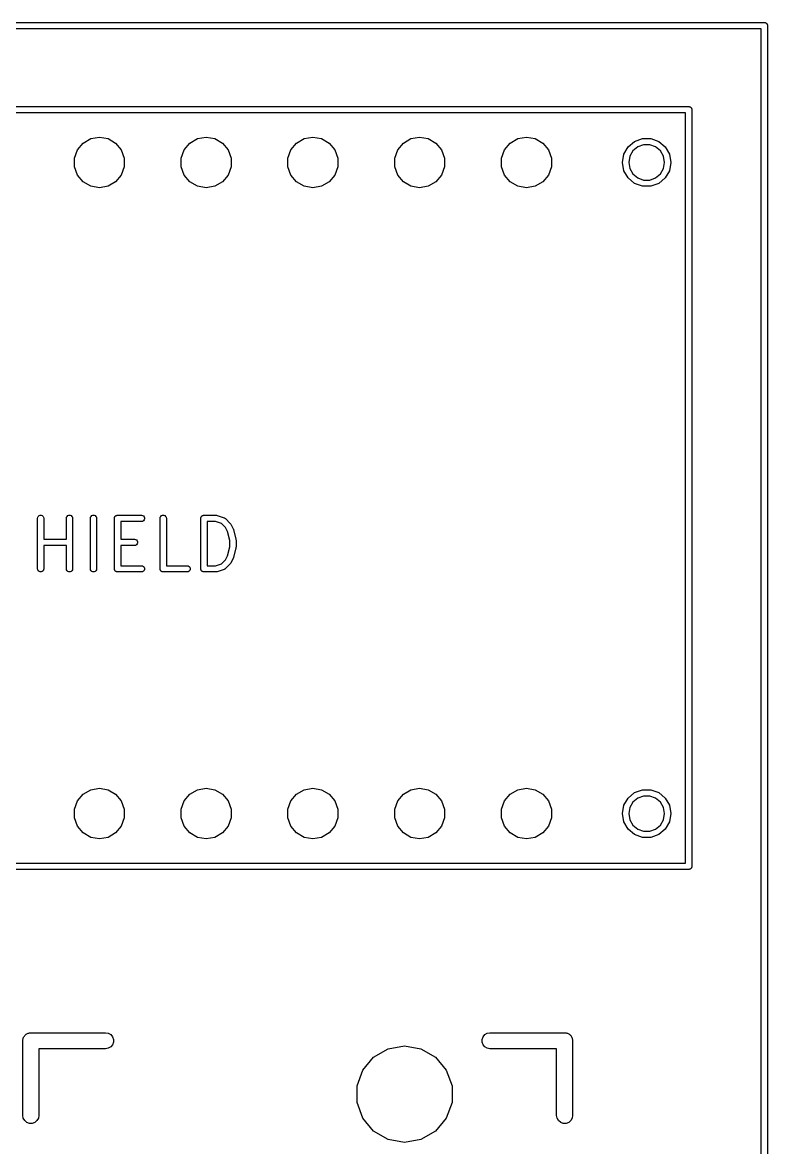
# Model space of a CAD drawing. Header units: millimetres. Extents: x 37 to 156, y -137 to -19.
# Drawn here: x 138.45 to 156.18, y -46.19 to -19.43 of the extents above; entities that cross this region are included whole.
import ezdxf

# ---------------------------------------------------------------- set-up
doc = ezdxf.new("R2010")
doc.units = ezdxf.units.MM
doc.layers.add('BLACK', color=7, linetype='Continuous')

# ---------------------------------------------------------------- blocks, each defined once
blk = doc.blocks.new('hhskb2-F.SilkS')
at = {"layer": 'BLACK'}
for p, q in [((106.3, -21.425), (154.3, -21.425)), ((154.225, -21.575), (106.375, -21.575)), ((154.225, -39.425), (154.225, -21.575)), ((154.3, -21.425), (154.306, -21.4261)), ((154.306, -21.4261), (154.313, -21.4261)), ((154.313, -21.4261), (154.319, -21.4284)), ((154.319, -21.4284), (154.326, -21.4295)), ((154.326, -21.4295), (154.331, -21.4328)), ((154.331, -21.4328), (154.338, -21.435)), ((154.338, -21.435), (154.343, -21.4393)), ((154.343, -21.4393), (154.348, -21.4425)), ((154.348, -21.4425), (154.352, -21.4476)), ((154.352, -21.4476), (154.357, -21.4518)), ((154.357, -21.4518), (154.361, -21.4575)), ((154.361, -21.4575), (154.365, -21.4625)), ((154.365, -21.4625), (154.367, -21.4687)), ((154.367, -21.4687), (154.37, -21.4743)), ((154.37, -21.4743), (154.372, -21.4808)), ((154.372, -21.4808), (154.374, -21.487)), ((154.374, -21.487), (154.374, -21.4935)), ((154.374, -21.4935), (154.375, -21.5)), ((154.375, -21.5), (154.375, -39.5)), ((139.893, -22.2926), (140.074, -22.188)), ((140.074, -22.188), (140.28, -22.1517)), ((140.28, -22.1517), (140.486, -22.188)), ((140.486, -22.188), (140.667, -22.2926)), ((142.433, -22.2926), (142.614, -22.188)), ((142.614, -22.188), (142.82, -22.1517)), ((142.82, -22.1517), (143.026, -22.188)), ((143.026, -22.188), (143.207, -22.2926)), ((144.973, -22.2926), (145.154, -22.188)), ((145.154, -22.188), (145.36, -22.1517)), ((145.36, -22.1517), (145.566, -22.188)), ((145.566, -22.188), (145.747, -22.2926)), ((147.513, -22.2926), (147.694, -22.188)), ((147.694, -22.188), (147.9, -22.1517)), ((147.9, -22.1517), (148.106, -22.188)), ((148.106, -22.188), (148.287, -22.2926)), ((150.053, -22.2926), (150.234, -22.188)), ((150.234, -22.188), (150.44, -22.1517)), ((150.44, -22.1517), (150.646, -22.188)), ((150.646, -22.188), (150.827, -22.2926)), ((153.012, -22.256), (153.2, -22.1877)), ((153.2, -22.1877), (153.4, -22.1877)), ((153.4, -22.1877), (153.588, -22.256)), ((139.687, -22.6494), (139.758, -22.4529)), ((139.758, -22.4529), (139.893, -22.2926)), ((140.667, -22.2926), (140.802, -22.4529)), ((140.802, -22.4529), (140.873, -22.6494)), ((142.227, -22.6494), (142.298, -22.4529)), ((142.298, -22.4529), (142.433, -22.2926)), ((143.207, -22.2926), (143.342, -22.4529)), ((143.342, -22.4529), (143.413, -22.6494)), ((144.767, -22.6494), (144.838, -22.4529)), ((144.838, -22.4529), (144.973, -22.2926)), ((145.747, -22.2926), (145.882, -22.4529)), ((145.882, -22.4529), (145.953, -22.6494)), ((147.307, -22.6494), (147.378, -22.4529)), ((147.378, -22.4529), (147.513, -22.2926)), ((148.287, -22.2926), (148.422, -22.4529)), ((148.422, -22.4529), (148.493, -22.6494)), ((149.847, -22.6494), (149.918, -22.4529)), ((149.918, -22.4529), (150.053, -22.2926)), ((150.827, -22.2926), (150.962, -22.4529)), ((150.962, -22.4529), (151.033, -22.6494)), ((152.76, -22.5573), (152.86, -22.3844)), ((152.86, -22.3844), (153.012, -22.256)), ((152.974, -22.4808), (152.901, -22.6086)), ((153.088, -22.3859), (152.974, -22.4808)), ((153.226, -22.3355), (153.088, -22.3859)), ((153.374, -22.3355), (153.226, -22.3355)), ((153.512, -22.3859), (153.374, -22.3355)), ((153.626, -22.4808), (153.512, -22.3859)), ((153.588, -22.256), (153.74, -22.3844)), ((153.699, -22.6086), (153.626, -22.4808)), ((153.74, -22.3844), (153.84, -22.5573)), ((139.687, -22.8586), (139.687, -22.6494)), ((140.873, -22.6494), (140.873, -22.8586)), ((142.227, -22.8586), (142.227, -22.6494)), ((143.413, -22.6494), (143.413, -22.8586)), ((144.767, -22.8586), (144.767, -22.6494)), ((145.953, -22.6494), (145.953, -22.8586)), ((147.307, -22.8586), (147.307, -22.6494)), ((148.493, -22.6494), (148.493, -22.8586)), ((149.847, -22.8586), (149.847, -22.6494)), ((151.033, -22.6494), (151.033, -22.8586)), ((152.725, -22.754), (152.76, -22.5573)), ((152.901, -22.6086), (152.875, -22.754)), ((153.725, -22.754), (153.699, -22.6086)), ((153.84, -22.5573), (153.875, -22.754)), ((139.758, -23.0551), (139.687, -22.8586)), ((140.873, -22.8586), (140.802, -23.0551)), ((142.298, -23.0551), (142.227, -22.8586)), ((143.413, -22.8586), (143.342, -23.0551)), ((144.838, -23.0551), (144.767, -22.8586)), ((145.953, -22.8586), (145.882, -23.0551)), ((147.378, -23.0551), (147.307, -22.8586)), ((148.493, -22.8586), (148.422, -23.0551)), ((149.918, -23.0551), (149.847, -22.8586)), ((151.033, -22.8586), (150.962, -23.0551)), ((152.76, -22.9507), (152.725, -22.754)), ((152.86, -23.1236), (152.76, -22.9507)), ((152.875, -22.754), (152.901, -22.8994)), ((152.901, -22.8994), (152.974, -23.0272)), ((153.626, -23.0272), (153.699, -22.8994)), ((153.699, -22.8994), (153.725, -22.754)), ((153.84, -22.9507), (153.74, -23.1236)), ((153.875, -22.754), (153.84, -22.9507)), ((139.893, -23.2154), (139.758, -23.0551)), ((140.074, -23.32), (139.893, -23.2154)), ((140.667, -23.2154), (140.486, -23.32)), ((140.802, -23.0551), (140.667, -23.2154)), ((142.433, -23.2154), (142.298, -23.0551)), ((142.614, -23.32), (142.433, -23.2154)), ((143.207, -23.2154), (143.026, -23.32)), ((143.342, -23.0551), (143.207, -23.2154)), ((144.973, -23.2154), (144.838, -23.0551)), ((145.154, -23.32), (144.973, -23.2154)), ((145.747, -23.2154), (145.566, -23.32)), ((145.882, -23.0551), (145.747, -23.2154)), ((147.513, -23.2154), (147.378, -23.0551)), ((147.694, -23.32), (147.513, -23.2154)), ((148.287, -23.2154), (148.106, -23.32)), ((148.422, -23.0551), (148.287, -23.2154)), ((150.053, -23.2154), (149.918, -23.0551)), ((150.234, -23.32), (150.053, -23.2154)), ((150.827, -23.2154), (150.646, -23.32)), ((150.962, -23.0551), (150.827, -23.2154)), ((153.012, -23.252), (152.86, -23.1236)), ((152.974, -23.0272), (153.088, -23.1221)), ((153.2, -23.3203), (153.012, -23.252)), ((153.088, -23.1221), (153.226, -23.1725)), ((153.226, -23.1725), (153.374, -23.1725)), ((153.374, -23.1725), (153.512, -23.1221)), ((153.588, -23.252), (153.4, -23.3203)), ((153.512, -23.1221), (153.626, -23.0272)), ((153.74, -23.1236), (153.588, -23.252)), ((140.28, -23.3563), (140.074, -23.32)), ((140.486, -23.32), (140.28, -23.3563)), ((142.82, -23.3563), (142.614, -23.32)), ((143.026, -23.32), (142.82, -23.3563)), ((145.36, -23.3563), (145.154, -23.32)), ((145.566, -23.32), (145.36, -23.3563)), ((147.9, -23.3563), (147.694, -23.32)), ((148.106, -23.32), (147.9, -23.3563)), ((150.44, -23.3563), (150.234, -23.32)), ((150.646, -23.32), (150.44, -23.3563)), ((153.4, -23.3203), (153.2, -23.3203)), ((138.809, -31.2229), (138.814, -31.1972)), ((138.809, -32.4229), (138.809, -31.2229)), ((138.814, -31.1972), (138.827, -31.1746)), ((138.827, -31.1746), (138.847, -31.1579)), ((138.847, -31.1579), (138.871, -31.149)), ((138.871, -31.149), (138.897, -31.149)), ((138.897, -31.149), (138.922, -31.1579)), ((138.922, -31.1579), (138.942, -31.1746)), ((138.942, -31.1746), (138.955, -31.1972)), ((138.955, -31.1972), (138.959, -31.2229)), ((138.959, -31.2229), (138.959, -31.7193)), ((139.495, -31.2229), (139.5, -31.1972)), ((139.495, -31.7193), (139.495, -31.2229)), ((139.5, -31.1972), (139.513, -31.1746)), ((139.513, -31.1746), (139.533, -31.1579)), ((139.533, -31.1579), (139.557, -31.149)), ((139.557, -31.149), (139.583, -31.149)), ((139.583, -31.149), (139.608, -31.1579)), ((139.608, -31.1579), (139.627, -31.1746)), ((139.627, -31.1746), (139.64, -31.1972)), ((139.64, -31.1972), (139.645, -31.2229)), ((139.645, -31.2229), (139.645, -32.4229)), ((140.066, -31.2229), (140.071, -31.1972)), ((140.066, -32.4229), (140.066, -31.2229)), ((140.071, -31.1972), (140.084, -31.1746)), ((140.084, -31.1746), (140.104, -31.1579)), ((140.104, -31.1579), (140.128, -31.149)), ((140.128, -31.149), (140.154, -31.149)), ((140.154, -31.149), (140.179, -31.1579)), ((140.179, -31.1579), (140.199, -31.1746)), ((140.199, -31.1746), (140.212, -31.1972)), ((140.212, -31.1972), (140.216, -31.2229)), ((140.216, -31.2229), (140.216, -32.4229)), ((140.638, -31.2229), (140.639, -31.2164)), ((140.638, -32.4229), (140.638, -31.2229)), ((140.639, -31.2098), (140.641, -31.2037)), ((140.639, -31.2164), (140.639, -31.2098)), ((140.641, -31.2037), (140.642, -31.1972)), ((140.642, -31.1972), (140.646, -31.1915)), ((140.646, -31.1915), (140.648, -31.1854)), ((140.648, -31.1854), (140.652, -31.1803)), ((140.652, -31.1803), (140.655, -31.1746)), ((140.655, -31.1746), (140.66, -31.1704)), ((140.66, -31.1704), (140.665, -31.1654)), ((140.665, -31.1654), (140.67, -31.1621)), ((140.67, -31.1621), (140.675, -31.1579)), ((140.675, -31.1579), (140.682, -31.1557)), ((140.682, -31.1557), (140.687, -31.1524)), ((140.687, -31.1524), (140.694, -31.1512)), ((140.694, -31.1512), (140.7, -31.149)), ((140.7, -31.149), (140.706, -31.149)), ((140.706, -31.149), (140.713, -31.1479)), ((140.713, -31.1479), (141.284, -31.1479)), ((141.284, -31.2979), (140.788, -31.2979)), ((140.788, -31.2979), (140.788, -31.7193)), ((141.284, -31.1479), (141.31, -31.1524)), ((141.31, -31.2933), (141.284, -31.2979)), ((141.31, -31.1524), (141.332, -31.1654)), ((141.332, -31.2803), (141.31, -31.2933)), ((141.332, -31.1654), (141.349, -31.1854)), ((141.349, -31.2604), (141.332, -31.2803)), ((141.349, -31.1854), (141.358, -31.2098)), ((141.358, -31.2359), (141.349, -31.2604)), ((141.358, -31.2098), (141.358, -31.2359)), ((141.724, -31.2229), (141.728, -31.1972)), ((141.724, -32.4229), (141.724, -31.2229)), ((141.728, -31.1972), (141.741, -31.1746)), ((141.741, -31.1746), (141.761, -31.1579)), ((141.761, -31.1579), (141.786, -31.149)), ((141.786, -31.149), (141.812, -31.149)), ((141.812, -31.149), (141.836, -31.1579)), ((141.836, -31.1579), (141.856, -31.1746)), ((141.856, -31.1746), (141.869, -31.1972)), ((141.869, -31.1972), (141.874, -31.2229)), ((141.874, -31.2229), (141.874, -32.3479)), ((142.695, -31.2229), (142.696, -31.2164)), ((142.695, -32.4229), (142.695, -31.2229)), ((142.696, -31.2098), (142.698, -31.2037)), ((142.696, -31.2164), (142.696, -31.2098)), ((142.698, -31.2037), (142.7, -31.1972)), ((142.7, -31.1972), (142.703, -31.1915)), ((142.703, -31.1915), (142.705, -31.1854)), ((142.705, -31.1854), (142.709, -31.1803)), ((142.709, -31.1803), (142.713, -31.1746)), ((142.713, -31.1746), (142.718, -31.1704)), ((142.718, -31.1704), (142.722, -31.1654)), ((142.722, -31.1654), (142.727, -31.1621)), ((142.727, -31.1621), (142.733, -31.1579)), ((142.733, -31.1579), (142.739, -31.1557)), ((142.739, -31.1557), (142.744, -31.1524)), ((142.744, -31.1524), (142.751, -31.1512)), ((142.751, -31.1512), (142.757, -31.149)), ((142.757, -31.149), (142.764, -31.149)), ((142.764, -31.149), (142.77, -31.1479)), ((142.77, -31.1479), (143.056, -31.1479)), ((142.845, -31.2979), (142.845, -32.3479)), ((143.044, -31.2979), (142.845, -31.2979)), ((143.187, -31.3456), (143.044, -31.2979)), ((143.056, -31.1479), (143.068, -31.1499)), ((143.068, -31.1499), (143.079, -31.1517)), ((143.079, -31.1517), (143.251, -31.2088)), ((143.251, -31.2088), (143.255, -31.2109)), ((143.255, -31.2109), (143.259, -31.212)), ((143.259, -31.212), (143.266, -31.2171)), ((143.266, -31.2171), (143.274, -31.2213)), ((143.274, -31.2213), (143.277, -31.2245)), ((143.277, -31.2245), (143.28, -31.227)), ((143.28, -31.227), (143.394, -31.3413)), ((143.28, -31.4387), (143.187, -31.3456)), ((143.328, -31.5347), (143.28, -31.4387)), ((143.381, -31.7464), (143.328, -31.5347)), ((143.394, -31.3413), (143.401, -31.3511)), ((143.401, -31.3511), (143.409, -31.3607)), ((143.409, -31.3607), (143.466, -31.475)), ((143.466, -31.475), (143.468, -31.4829)), ((143.468, -31.4829), (143.471, -31.4904)), ((143.471, -31.4904), (143.528, -31.719)), ((138.959, -31.7193), (139.495, -31.7193)), ((140.788, -31.7193), (141.113, -31.7193)), ((141.113, -31.7193), (141.139, -31.7238)), ((141.139, -31.7238), (141.161, -31.7368)), ((141.161, -31.7368), (141.178, -31.7568)), ((141.178, -31.8318), (141.161, -31.8517)), ((141.178, -31.7568), (141.187, -31.7813)), ((141.187, -31.8073), (141.178, -31.8318)), ((141.187, -31.7813), (141.187, -31.8073)), ((143.381, -31.8993), (143.381, -31.7464)), ((143.528, -31.719), (143.529, -31.7281)), ((143.529, -31.7281), (143.531, -31.7371)), ((143.531, -31.7371), (143.531, -31.9086)), ((139.495, -31.8693), (138.959, -31.8693)), ((138.959, -31.8693), (138.959, -32.4229)), ((139.495, -32.4229), (139.495, -31.8693)), ((141.113, -31.8693), (140.788, -31.8693)), ((140.788, -31.8693), (140.788, -32.3479)), ((141.139, -31.8648), (141.113, -31.8693)), ((141.161, -31.8517), (141.139, -31.8648)), ((143.28, -32.207), (143.328, -32.111)), ((143.328, -32.111), (143.381, -31.8993)), ((143.528, -31.9268), (143.471, -32.1553)), ((143.529, -31.9176), (143.528, -31.9268)), ((143.531, -31.9086), (143.529, -31.9176)), ((140.788, -32.3479), (141.284, -32.3479)), ((141.284, -32.3479), (141.31, -32.3524)), ((141.31, -32.3524), (141.332, -32.3654)), ((141.332, -32.3654), (141.349, -32.3854)), ((141.349, -32.3854), (141.358, -32.4098)), ((141.874, -32.3479), (142.37, -32.3479)), ((142.37, -32.3479), (142.396, -32.3524)), ((142.396, -32.3524), (142.418, -32.3654)), ((142.418, -32.3654), (142.435, -32.3854)), ((142.435, -32.3854), (142.444, -32.4098)), ((142.845, -32.3479), (143.044, -32.3479)), ((143.044, -32.3479), (143.187, -32.3002)), ((143.187, -32.3002), (143.28, -32.207)), ((143.394, -32.3045), (143.28, -32.4187)), ((143.401, -32.2946), (143.394, -32.3045)), ((143.409, -32.285), (143.401, -32.2946)), ((143.466, -32.1707), (143.409, -32.285)), ((143.468, -32.1628), (143.466, -32.1707)), ((143.471, -32.1553), (143.468, -32.1628)), ((138.814, -32.4485), (138.809, -32.4229)), ((138.827, -32.4711), (138.814, -32.4485)), ((138.847, -32.4878), (138.827, -32.4711)), ((138.871, -32.4967), (138.847, -32.4878)), ((138.897, -32.4967), (138.871, -32.4967)), ((138.922, -32.4878), (138.897, -32.4967)), ((138.942, -32.4711), (138.922, -32.4878)), ((138.955, -32.4485), (138.942, -32.4711)), ((138.959, -32.4229), (138.955, -32.4485)), ((139.5, -32.4485), (139.495, -32.4229)), ((139.513, -32.4711), (139.5, -32.4485)), ((139.533, -32.4878), (139.513, -32.4711)), ((139.557, -32.4967), (139.533, -32.4878)), ((139.583, -32.4967), (139.557, -32.4967)), ((139.608, -32.4878), (139.583, -32.4967)), ((139.627, -32.4711), (139.608, -32.4878)), ((139.64, -32.4485), (139.627, -32.4711)), ((139.645, -32.4229), (139.64, -32.4485)), ((140.071, -32.4485), (140.066, -32.4229)), ((140.084, -32.4711), (140.071, -32.4485)), ((140.104, -32.4878), (140.084, -32.4711)), ((140.128, -32.4967), (140.104, -32.4878)), ((140.154, -32.4967), (140.128, -32.4967)), ((140.179, -32.4878), (140.154, -32.4967)), ((140.199, -32.4711), (140.179, -32.4878)), ((140.212, -32.4485), (140.199, -32.4711)), ((140.216, -32.4229), (140.212, -32.4485)), ((140.639, -32.4293), (140.638, -32.4229)), ((140.639, -32.4359), (140.639, -32.4293)), ((140.641, -32.442), (140.639, -32.4359)), ((140.642, -32.4485), (140.641, -32.442)), ((140.646, -32.4542), (140.642, -32.4485)), ((140.648, -32.4604), (140.646, -32.4542)), ((140.652, -32.4654), (140.648, -32.4604)), ((140.655, -32.4711), (140.652, -32.4654)), ((140.66, -32.4753), (140.655, -32.4711)), ((140.665, -32.4803), (140.66, -32.4753)), ((140.67, -32.4836), (140.665, -32.4803)), ((140.675, -32.4878), (140.67, -32.4836)), ((140.682, -32.4901), (140.675, -32.4878)), ((140.687, -32.4933), (140.682, -32.4901)), ((140.694, -32.4945), (140.687, -32.4933)), ((140.7, -32.4967), (140.694, -32.4945)), ((140.706, -32.4967), (140.7, -32.4967)), ((140.713, -32.4979), (140.706, -32.4967)), ((141.284, -32.4979), (140.713, -32.4979)), ((141.31, -32.4933), (141.284, -32.4979)), ((141.332, -32.4803), (141.31, -32.4933)), ((141.349, -32.4604), (141.332, -32.4803)), ((141.358, -32.4359), (141.349, -32.4604)), ((141.358, -32.4098), (141.358, -32.4359)), ((141.725, -32.4293), (141.724, -32.4229)), ((141.725, -32.4359), (141.725, -32.4293)), ((141.727, -32.442), (141.725, -32.4359)), ((141.728, -32.4485), (141.727, -32.442)), ((141.731, -32.4542), (141.728, -32.4485)), ((141.734, -32.4604), (141.731, -32.4542)), ((141.738, -32.4654), (141.734, -32.4604)), ((141.741, -32.4711), (141.738, -32.4654)), ((141.746, -32.4753), (141.741, -32.4711)), ((141.75, -32.4803), (141.746, -32.4753)), ((141.756, -32.4836), (141.75, -32.4803)), ((141.761, -32.4878), (141.756, -32.4836)), ((141.767, -32.4901), (141.761, -32.4878)), ((141.773, -32.4933), (141.767, -32.4901)), ((141.779, -32.4945), (141.773, -32.4933)), ((141.786, -32.4967), (141.779, -32.4945)), ((141.792, -32.4967), (141.786, -32.4967)), ((141.799, -32.4979), (141.792, -32.4967)), ((142.37, -32.4979), (141.799, -32.4979)), ((142.396, -32.4933), (142.37, -32.4979)), ((142.418, -32.4803), (142.396, -32.4933)), ((142.435, -32.4604), (142.418, -32.4803)), ((142.444, -32.4359), (142.435, -32.4604)), ((142.444, -32.4098), (142.444, -32.4359)), ((142.696, -32.4293), (142.695, -32.4229)), ((142.696, -32.4359), (142.696, -32.4293)), ((142.698, -32.442), (142.696, -32.4359)), ((142.7, -32.4485), (142.698, -32.442)), ((142.703, -32.4542), (142.7, -32.4485)), ((142.705, -32.4604), (142.703, -32.4542)), ((142.709, -32.4654), (142.705, -32.4604)), ((142.713, -32.4711), (142.709, -32.4654)), ((142.718, -32.4753), (142.713, -32.4711)), ((142.722, -32.4803), (142.718, -32.4753)), ((142.727, -32.4836), (142.722, -32.4803)), ((142.733, -32.4878), (142.727, -32.4836)), ((142.739, -32.4901), (142.733, -32.4878)), ((142.744, -32.4933), (142.739, -32.4901)), ((142.751, -32.4945), (142.744, -32.4933)), ((142.757, -32.4967), (142.751, -32.4945)), ((142.764, -32.4967), (142.757, -32.4967)), ((142.77, -32.4979), (142.764, -32.4967)), ((143.056, -32.4979), (142.77, -32.4979)), ((143.068, -32.4958), (143.056, -32.4979)), ((143.079, -32.494), (143.068, -32.4958)), ((143.251, -32.4369), (143.079, -32.494)), ((143.255, -32.4348), (143.251, -32.4369)), ((143.259, -32.4337), (143.255, -32.4348)), ((143.266, -32.4286), (143.259, -32.4337)), ((143.274, -32.4245), (143.266, -32.4286)), ((143.277, -32.4212), (143.274, -32.4245)), ((143.28, -32.4187), (143.277, -32.4212)), ((139.893, -37.7846), (140.074, -37.68)), ((140.074, -37.68), (140.28, -37.6437)), ((140.28, -37.6437), (140.486, -37.68)), ((140.486, -37.68), (140.667, -37.7846)), ((142.433, -37.7846), (142.614, -37.68)), ((142.614, -37.68), (142.82, -37.6437)), ((142.82, -37.6437), (143.026, -37.68)), ((143.026, -37.68), (143.207, -37.7846)), ((144.973, -37.7846), (145.154, -37.68)), ((145.154, -37.68), (145.36, -37.6437)), ((145.36, -37.6437), (145.566, -37.68)), ((145.566, -37.68), (145.747, -37.7846)), ((147.513, -37.7846), (147.694, -37.68)), ((147.694, -37.68), (147.9, -37.6437)), ((147.9, -37.6437), (148.106, -37.68)), ((148.106, -37.68), (148.287, -37.7846)), ((150.053, -37.7846), (150.234, -37.68)), ((150.234, -37.68), (150.44, -37.6437)), ((150.44, -37.6437), (150.646, -37.68)), ((150.646, -37.68), (150.827, -37.7846)), ((153.012, -37.748), (153.2, -37.6797)), ((153.2, -37.6797), (153.4, -37.6797)), ((153.4, -37.6797), (153.588, -37.748)), ((139.687, -38.1414), (139.758, -37.9449)), ((139.758, -37.9449), (139.893, -37.7846)), ((140.667, -37.7846), (140.802, -37.9449)), ((140.802, -37.9449), (140.873, -38.1414)), ((142.227, -38.1414), (142.298, -37.9449)), ((142.298, -37.9449), (142.433, -37.7846)), ((143.207, -37.7846), (143.342, -37.9449)), ((143.342, -37.9449), (143.413, -38.1414)), ((144.767, -38.1414), (144.838, -37.9449)), ((144.838, -37.9449), (144.973, -37.7846)), ((145.747, -37.7846), (145.882, -37.9449)), ((145.882, -37.9449), (145.953, -38.1414)), ((147.307, -38.1414), (147.378, -37.9449)), ((147.378, -37.9449), (147.513, -37.7846)), ((148.287, -37.7846), (148.422, -37.9449)), ((148.422, -37.9449), (148.493, -38.1414)), ((149.847, -38.1414), (149.918, -37.9449)), ((149.918, -37.9449), (150.053, -37.7846)), ((150.827, -37.7846), (150.962, -37.9449)), ((150.962, -37.9449), (151.033, -38.1414)), ((152.76, -38.0493), (152.86, -37.8764)), ((152.86, -37.8764), (153.012, -37.748)), ((152.974, -37.9728), (152.901, -38.1006)), ((153.088, -37.8779), (152.974, -37.9728)), ((153.226, -37.8275), (153.088, -37.8779)), ((153.374, -37.8275), (153.226, -37.8275)), ((153.512, -37.8779), (153.374, -37.8275)), ((153.626, -37.9728), (153.512, -37.8779)), ((153.588, -37.748), (153.74, -37.8764)), ((153.699, -38.1006), (153.626, -37.9728)), ((153.74, -37.8764), (153.84, -38.0493)), ((139.687, -38.3506), (139.687, -38.1414)), ((140.873, -38.1414), (140.873, -38.3506)), ((142.227, -38.3506), (142.227, -38.1414)), ((143.413, -38.1414), (143.413, -38.3506)), ((144.767, -38.3506), (144.767, -38.1414)), ((145.953, -38.1414), (145.953, -38.3506)), ((147.307, -38.3506), (147.307, -38.1414)), ((148.493, -38.1414), (148.493, -38.3506)), ((149.847, -38.3506), (149.847, -38.1414)), ((151.033, -38.1414), (151.033, -38.3506)), ((152.725, -38.246), (152.76, -38.0493)), ((152.76, -38.4427), (152.725, -38.246)), ((152.901, -38.1006), (152.875, -38.246)), ((152.875, -38.246), (152.901, -38.3914)), ((153.725, -38.246), (153.699, -38.1006)), ((153.699, -38.3914), (153.725, -38.246)), ((153.84, -38.0493), (153.875, -38.246)), ((153.875, -38.246), (153.84, -38.4427)), ((139.758, -38.5471), (139.687, -38.3506)), ((140.873, -38.3506), (140.802, -38.5471)), ((142.298, -38.5471), (142.227, -38.3506)), ((143.413, -38.3506), (143.342, -38.5471)), ((144.838, -38.5471), (144.767, -38.3506)), ((145.953, -38.3506), (145.882, -38.5471)), ((147.378, -38.5471), (147.307, -38.3506)), ((148.493, -38.3506), (148.422, -38.5471)), ((149.918, -38.5471), (149.847, -38.3506)), ((151.033, -38.3506), (150.962, -38.5471)), ((152.86, -38.6156), (152.76, -38.4427)), ((152.901, -38.3914), (152.974, -38.5192)), ((152.974, -38.5192), (153.088, -38.6141)), ((153.512, -38.6141), (153.626, -38.5192)), ((153.626, -38.5192), (153.699, -38.3914)), ((153.84, -38.4427), (153.74, -38.6156)), ((139.893, -38.7074), (139.758, -38.5471)), ((140.074, -38.812), (139.893, -38.7074)), ((140.667, -38.7074), (140.486, -38.812)), ((140.802, -38.5471), (140.667, -38.7074)), ((142.433, -38.7074), (142.298, -38.5471)), ((142.614, -38.812), (142.433, -38.7074)), ((143.207, -38.7074), (143.026, -38.812)), ((143.342, -38.5471), (143.207, -38.7074)), ((144.973, -38.7074), (144.838, -38.5471)), ((145.154, -38.812), (144.973, -38.7074)), ((145.747, -38.7074), (145.566, -38.812)), ((145.882, -38.5471), (145.747, -38.7074)), ((147.513, -38.7074), (147.378, -38.5471)), ((147.694, -38.812), (147.513, -38.7074)), ((148.287, -38.7074), (148.106, -38.812)), ((148.422, -38.5471), (148.287, -38.7074)), ((150.053, -38.7074), (149.918, -38.5471)), ((150.234, -38.812), (150.053, -38.7074)), ((150.827, -38.7074), (150.646, -38.812)), ((150.962, -38.5471), (150.827, -38.7074)), ((153.012, -38.744), (152.86, -38.6156)), ((153.2, -38.8123), (153.012, -38.744)), ((153.088, -38.6141), (153.226, -38.6645)), ((153.226, -38.6645), (153.374, -38.6645)), ((153.374, -38.6645), (153.512, -38.6141)), ((153.588, -38.744), (153.4, -38.8123)), ((153.74, -38.6156), (153.588, -38.744)), ((140.28, -38.8483), (140.074, -38.812)), ((140.486, -38.812), (140.28, -38.8483)), ((142.82, -38.8483), (142.614, -38.812)), ((143.026, -38.812), (142.82, -38.8483)), ((145.36, -38.8483), (145.154, -38.812)), ((145.566, -38.812), (145.36, -38.8483)), ((147.9, -38.8483), (147.694, -38.812)), ((148.106, -38.812), (147.9, -38.8483)), ((150.44, -38.8483), (150.234, -38.812)), ((150.646, -38.812), (150.44, -38.8483)), ((153.4, -38.8123), (153.2, -38.8123)), ((154.3, -39.575), (106.3, -39.575)), ((106.375, -39.425), (154.225, -39.425)), ((154.306, -39.5739), (154.3, -39.575)), ((154.313, -39.5739), (154.306, -39.5739)), ((154.319, -39.5716), (154.313, -39.5739)), ((154.326, -39.5705), (154.319, -39.5716)), ((154.331, -39.5672), (154.326, -39.5705)), ((154.338, -39.565), (154.331, -39.5672)), ((154.343, -39.5607), (154.338, -39.565)), ((154.348, -39.5575), (154.343, -39.5607)), ((154.352, -39.5524), (154.348, -39.5575)), ((154.357, -39.5482), (154.352, -39.5524)), ((154.361, -39.5425), (154.357, -39.5482)), ((154.365, -39.5375), (154.361, -39.5425)), ((154.367, -39.5313), (154.365, -39.5375)), ((154.37, -39.5257), (154.367, -39.5313)), ((154.372, -39.5192), (154.37, -39.5257)), ((154.374, -39.513), (154.372, -39.5192)), ((154.375, -39.5), (154.374, -39.5065)), ((154.374, -39.5065), (154.374, -39.513)), ((138.462, -43.6169), (138.468, -43.6013)), ((138.462, -43.6336), (138.462, -43.6169)), ((138.468, -43.6013), (138.471, -43.5848)), ((138.471, -43.5848), (138.479, -43.5704)), ((138.479, -43.5704), (138.485, -43.5547)), ((138.485, -43.5547), (138.496, -43.542)), ((138.496, -43.542), (138.504, -43.5275)), ((138.504, -43.5275), (138.517, -43.5168)), ((138.517, -43.5168), (138.528, -43.5041)), ((138.528, -43.5041), (138.542, -43.4957)), ((138.542, -43.4957), (138.555, -43.485)), ((138.555, -43.485), (138.57, -43.4793)), ((138.57, -43.4793), (138.585, -43.471)), ((138.585, -43.471), (138.601, -43.4681)), ((138.601, -43.4681), (138.617, -43.4624)), ((138.617, -43.4624), (138.634, -43.4624)), ((138.634, -43.4624), (138.65, -43.4595)), ((138.65, -43.4595), (140.428, -43.4595)), ((140.428, -43.4595), (140.493, -43.471)), ((140.493, -43.471), (140.55, -43.5041)), ((140.55, -43.5041), (140.593, -43.5547)), ((140.593, -43.5547), (140.616, -43.6169)), ((140.616, -43.6169), (140.616, -43.6831)), ((149.384, -43.6169), (149.407, -43.5547)), ((149.384, -43.6831), (149.384, -43.6169)), ((149.407, -43.5547), (149.45, -43.5041)), ((149.45, -43.5041), (149.507, -43.471)), ((149.507, -43.471), (149.572, -43.4595)), ((149.572, -43.4595), (151.35, -43.4595)), ((151.35, -43.4595), (151.366, -43.4624)), ((151.366, -43.4624), (151.383, -43.4624)), ((151.383, -43.4624), (151.399, -43.4681)), ((151.399, -43.4681), (151.415, -43.471)), ((151.415, -43.471), (151.43, -43.4793)), ((151.43, -43.4793), (151.445, -43.485)), ((151.445, -43.485), (151.458, -43.4957)), ((151.458, -43.4957), (151.472, -43.5041)), ((151.472, -43.5041), (151.483, -43.5168)), ((151.483, -43.5168), (151.496, -43.5275)), ((151.496, -43.5275), (151.504, -43.542)), ((151.504, -43.542), (151.515, -43.5547)), ((151.515, -43.5547), (151.521, -43.5704)), ((151.521, -43.5704), (151.529, -43.5848)), ((151.529, -43.5848), (151.532, -43.6013)), ((151.532, -43.6013), (151.538, -43.6169)), ((151.538, -43.6169), (151.538, -43.6336)), ((138.459, -43.65), (138.462, -43.6336)), ((138.459, -45.428), (138.459, -43.65)), ((140.428, -43.8405), (138.84, -43.8405)), ((138.84, -43.8405), (138.84, -45.428)), ((140.493, -43.829), (140.428, -43.8405)), ((140.55, -43.7959), (140.493, -43.829)), ((140.593, -43.7452), (140.55, -43.7959)), ((140.616, -43.6831), (140.593, -43.7452)), ((146.802, -44.0411), (147.148, -43.8418)), ((147.148, -43.8418), (147.54, -43.7726)), ((147.54, -43.7726), (147.932, -43.8418)), ((147.932, -43.8418), (148.278, -44.0411)), ((149.407, -43.7452), (149.384, -43.6831)), ((149.45, -43.7959), (149.407, -43.7452)), ((149.507, -43.829), (149.45, -43.7959)), ((149.572, -43.8405), (149.507, -43.829)), ((151.159, -43.8405), (149.572, -43.8405)), ((151.159, -45.428), (151.159, -43.8405)), ((151.538, -43.6336), (151.54, -43.65)), ((151.54, -43.65), (151.54, -45.428)), ((146.546, -44.3463), (146.802, -44.0411)), ((148.278, -44.0411), (148.534, -44.3463)), ((146.41, -44.7208), (146.546, -44.3463)), ((148.534, -44.3463), (148.67, -44.7208)), ((146.41, -45.1192), (146.41, -44.7208)), ((148.67, -44.7208), (148.67, -45.1192)), ((146.546, -45.4937), (146.41, -45.1192)), ((148.67, -45.1192), (148.534, -45.4937)), ((138.471, -45.4932), (138.459, -45.428)), ((138.504, -45.5505), (138.471, -45.4932)), ((138.829, -45.4932), (138.796, -45.5505)), ((138.84, -45.428), (138.829, -45.4932)), ((146.802, -45.7989), (146.546, -45.4937)), ((148.534, -45.4937), (148.278, -45.7989)), ((151.171, -45.4932), (151.159, -45.428)), ((151.204, -45.5505), (151.171, -45.4932)), ((151.529, -45.4932), (151.496, -45.5505)), ((151.54, -45.428), (151.529, -45.4932)), ((138.555, -45.593), (138.504, -45.5505)), ((138.617, -45.6156), (138.555, -45.593)), ((138.683, -45.6156), (138.617, -45.6156)), ((138.745, -45.593), (138.683, -45.6156)), ((138.796, -45.5505), (138.745, -45.593)), ((151.255, -45.593), (151.204, -45.5505)), ((151.317, -45.6156), (151.255, -45.593)), ((151.383, -45.6156), (151.317, -45.6156)), ((151.445, -45.593), (151.383, -45.6156)), ((151.496, -45.5505), (151.445, -45.593)), ((147.148, -45.9982), (146.802, -45.7989)), ((147.54, -46.0674), (147.148, -45.9982)), ((147.932, -45.9982), (147.54, -46.0674)), ((148.278, -45.7989), (147.932, -45.9982))]:
    blk.add_line(p, q, dxfattribs=at)
blk = doc.blocks.new('hhskb2-Edge.Cuts')
at = {"layer": 'BLACK'}
for p, q in [((36.9, -19.425), (156.1, -19.425)), ((156.1, -19.425), (156.106, -19.4261)), ((156.106, -19.4261), (156.113, -19.4261)), ((156.113, -19.4261), (156.119, -19.4284)), ((156.119, -19.4284), (156.126, -19.4295)), ((156.126, -19.4295), (156.131, -19.4328)), ((156.131, -19.4328), (156.137, -19.435)), ((156.137, -19.435), (156.143, -19.4393)), ((156.143, -19.4393), (156.148, -19.4425)), ((156.148, -19.4425), (156.152, -19.4476)), ((156.152, -19.4476), (156.157, -19.4518)), ((156.157, -19.4518), (156.161, -19.4575)), ((156.161, -19.4575), (156.165, -19.4625)), ((156.165, -19.4625), (156.167, -19.4687)), ((156.167, -19.4687), (156.17, -19.4743)), ((156.17, -19.4743), (156.172, -19.4808)), ((156.172, -19.4808), (156.174, -19.487)), ((156.174, -19.487), (156.174, -19.4935)), ((156.174, -19.4935), (156.175, -19.5)), ((156.175, -19.5), (156.175, -21.2)), ((156.025, -19.575), (36.975, -19.575)), ((156.025, -21.2), (156.025, -19.575)), ((156.025, -136.625), (156.025, -21.2)), ((156.175, -21.2), (156.175, -136.7))]:
    blk.add_line(p, q, dxfattribs=at)

msp = doc.modelspace()

# ---------------------------------------------------------------- block references
for name in ['hhskb2-Edge.Cuts', 'hhskb2-F.SilkS']:
    msp.add_blockref(name, (0, 0))

doc.saveas('drawing.dxf')
